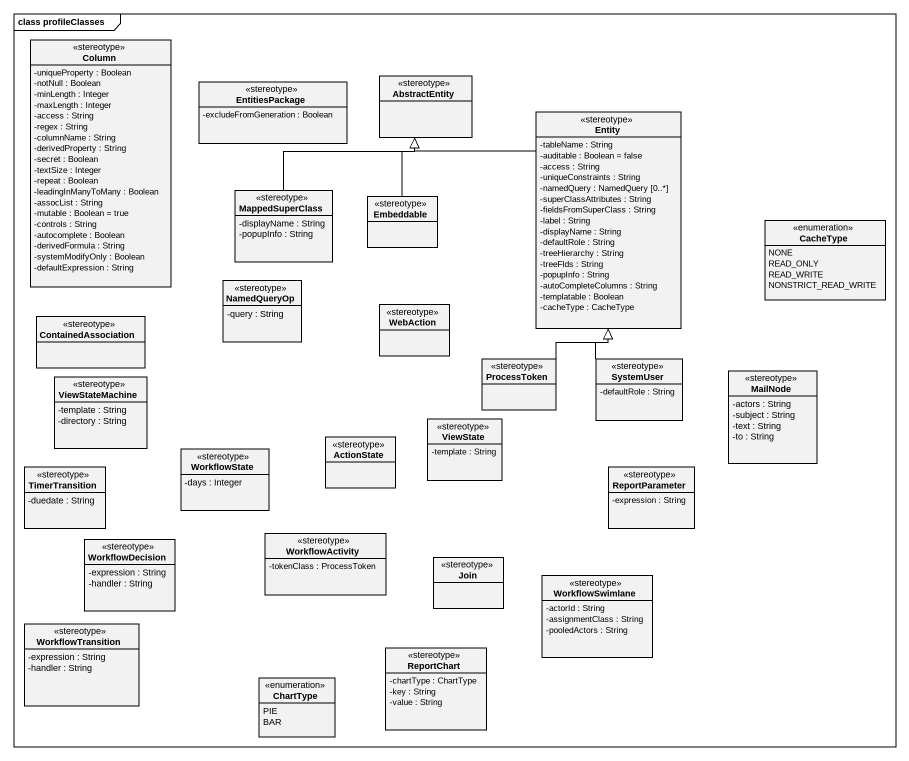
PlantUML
@startuml
mainframe class profileClasses
hide circle
hide empty members
skinparam classAttributeIconSize 0
class Column <<stereotype>> {
  -uniqueProperty : Boolean
  -notNull : Boolean
  -minLength : Integer
  -maxLength : Integer
  -access : String
  -regex : String
  -columnName : String
  -derivedProperty : String
  -secret : Boolean
  -textSize : Integer
  -repeat : Boolean
  -leadingInManyToMany : Boolean
  -assocList : String
  -mutable : Boolean = true
  -controls : String
  -autocomplete : Boolean
  -derivedFormula : String
  -systemModifyOnly : Boolean
  -defaultExpression : String
}
class AbstractEntity <<stereotype>>
class EntitiesPackage <<stereotype>> {
  -excludeFromGeneration : Boolean
}
class "Entity" as Entity_ <<stereotype>> {
  -tableName : String
  -auditable : Boolean = false
  -access : String
  -uniqueConstraints : String
  -namedQuery : NamedQuery [0..*]
  -superClassAttributes : String
  -fieldsFromSuperClass : String
  -label : String
  -displayName : String
  -defaultRole : String
  -treeHierarchy : String
  -treeFlds : String
  -popupInfo : String
  -autoCompleteColumns : String
  -templatable : Boolean
  -cacheType : CacheType
}
class MappedSuperClass <<stereotype>> {
  -displayName : String
  -popupInfo : String
}
class Embeddable <<stereotype>>
enum CacheType {
  NONE
  READ_ONLY
  READ_WRITE
  NONSTRICT_READ_WRITE
}
class NamedQueryOp <<stereotype>> {
  -query : String
}
class WebAction <<stereotype>>
class ContainedAssociation <<stereotype>>
class ViewStateMachine <<stereotype>> {
  -template : String
  -directory : String
}
class ProcessToken <<stereotype>>
class SystemUser <<stereotype>> {
  -defaultRole : String
}
class MailNode <<stereotype>> {
  -actors : String
  -subject : String
  -text : String
  -to : String
}
class ViewState <<stereotype>> {
  -template : String
}
class WorkflowState <<stereotype>> {
  -days : Integer
}
class ActionState <<stereotype>>
class TimerTransition <<stereotype>> {
  -duedate : String
}
class ReportParameter <<stereotype>> {
  -expression : String
}
class WorkflowDecision <<stereotype>> {
  -expression : String
  -handler : String
}
class WorkflowActivity <<stereotype>> {
  -tokenClass : ProcessToken
}
class Join <<stereotype>>
class WorkflowSwimlane <<stereotype>> {
  -actorId : String
  -assignmentClass : String
  -pooledActors : String
}
class WorkflowTransition <<stereotype>> {
  -expression : String
  -handler : String
}
class ReportChart <<stereotype>> {
  -chartType : ChartType
  -key : String
  -value : String
}
enum ChartType {
  PIE
  BAR
}
Entity_ -up-|> AbstractEntity
MappedSuperClass -up-|> AbstractEntity
Embeddable -up-|> AbstractEntity
ProcessToken -up-|> Entity_
SystemUser -up-|> Entity_
@enduml
